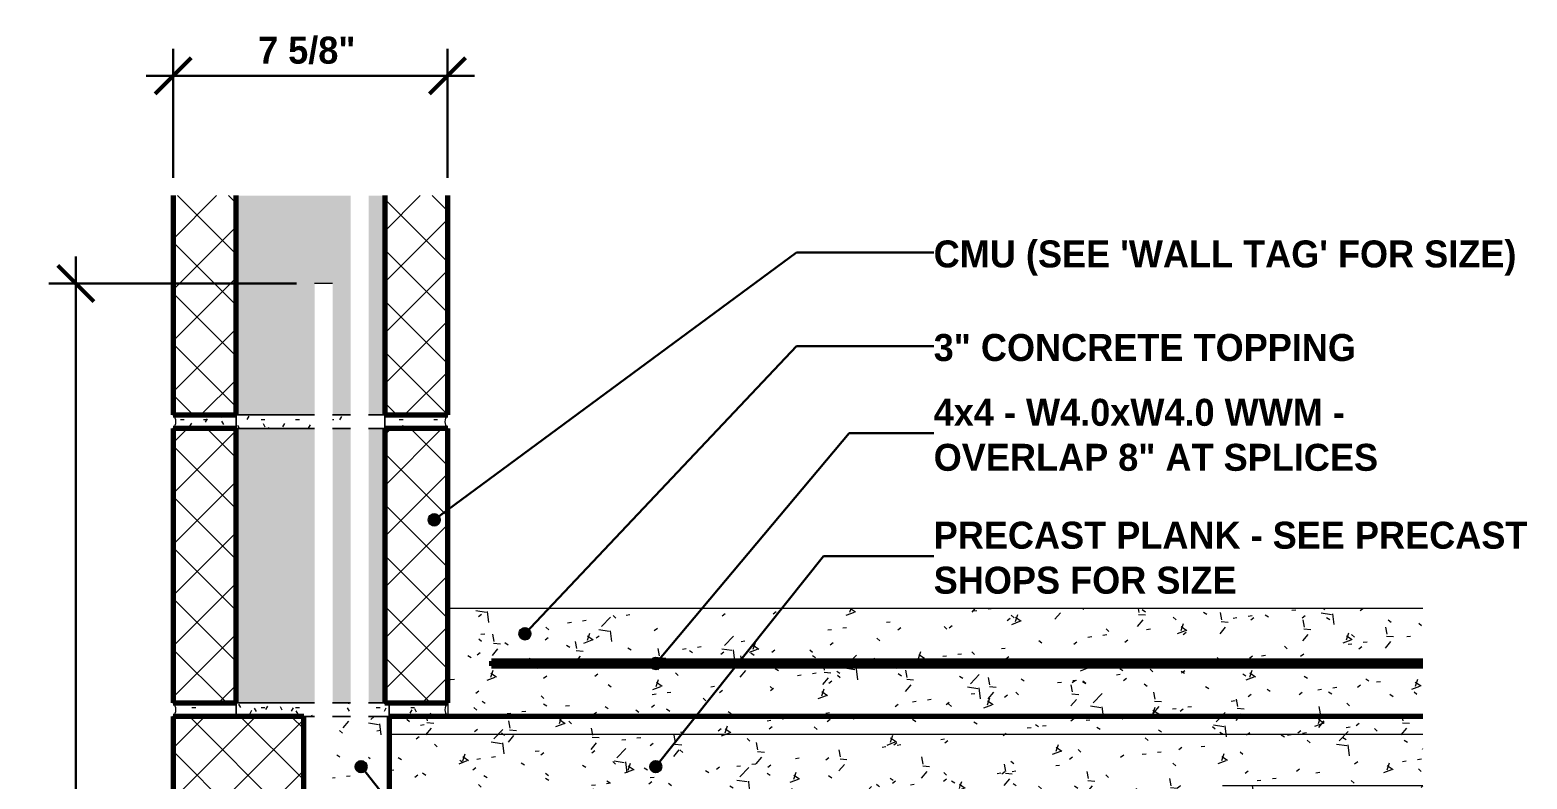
# Model space of a CAD drawing. Header units: inches. Extents: x -15746 to 650, y -81 to 12338.
# Drawn here: x 608.81 to 650.4, y -47.19 to -26.38 of the extents above; entities that cross this region are included whole.
import ezdxf

# ---------------------------------------------------------------- set-up
doc = ezdxf.new("R2010")
doc.units = ezdxf.units.IN
doc.header["$MEASUREMENT"] = 0
for name, color, linetype, lineweight in [('A-ANNO-DIMS', 211, 'Continuous', 9), ('A-ANNO-DIMS-8', 211, 'Continuous', 9), ('A-ANNO-IDEN', 131, 'Continuous', 30), ('A-WALL', 113, 'Continuous', 13), ('A-WALL-PATT', 111, 'Continuous', 18)]:
    doc.layers.add(name, color=color, linetype=linetype, lineweight=lineweight)
doc.styles.add('Century Gothic_B_1', font='', dxfattribs={"height": 0.75})
doc.styles.get('Century Gothic_B_1').set_extended_font_data('Century Gothic', bold=True)
doc.dimstyles.new('OD__1_16__Tol__', dxfattribs={"dimscale": 12, "dimtxt": 0.783126, "dimasz": 0.083333, "dimexe": 0.0625, "dimexo": 0.041667, "dimgap": 0.010417, "dimtad": 1, "dimdec": 4, "dimrnd": 0.0625, "dimzin": 3, "dimdsep": 46, "dimlunit": 4, "dimtxsty": 'Century Gothic_B_1', "dimblk1": 'OBLIQUE', "dimblk2": 'OBLIQUE', "dimsah": 1, "dimcen": 0.09, "dimdle": 0.0625, "dimazin": 0, "dimtfac": 1, "dimtdec": 4, "dimtix": 1, "dimtmove": 0, "dimatfit": 3, "dimfxl": 1, "dimtvp": 1, "dimtfill": 1, "dimfrac": 2, "dimtolj": 1, "dimtzin": 0, "dimlwd": 30, "dimlwe": 30, "dimarcsym": 2})
doc.dimstyles.new('OD__1_8__Tol__', dxfattribs={"dimscale": 12, "dimtxt": 0.783126, "dimasz": 0.083333, "dimexe": 0.0625, "dimexo": 0.041667, "dimgap": 0.010417, "dimtad": 1, "dimdec": 3, "dimrnd": 0.125, "dimzin": 3, "dimdsep": 46, "dimlunit": 4, "dimtxsty": 'Century Gothic_B_1', "dimblk1": 'OBLIQUE', "dimblk2": 'OBLIQUE', "dimsah": 1, "dimcen": 0.09, "dimdle": 0.0625, "dimazin": 0, "dimtfac": 1, "dimtdec": 4, "dimtix": 1, "dimtmove": 0, "dimatfit": 3, "dimfxl": 1, "dimtvp": 1, "dimtfill": 1, "dimfrac": 2, "dimtolj": 1, "dimtzin": 0, "dimlwd": 30, "dimlwe": 30, "dimarcsym": 2})
pattern_1 = [(50, (2007.869, -114.959), (2.29529108, -0.20022947), [0.24, -2.64]), (355, (2007.869, -114.959), (-0.44391855, 2.40684884), [0.192, -2.112]), (100.451, (2008.061, -114.976), (1.85147686, 2.206452), [0.204, -2.244]), (46.184, (2007.869, -114.319), (3.41498314, -0.5298822), [0.36, -3.96]), (96.636, (2008.154, -114.363), (2.9907744, 3.1175039), [0.306, -3.365]), (351.184, (2007.869, -114.319), (2.9911175, 3.1174062), [0.288, -3.168]), (21, (2008.189, -114.479), (1.91043364, -1.28790384), [0.24, -2.64]), (326, (2008.189, -114.479), (0.77860356, 2.3202934), [0.192, -2.112]), (71.451, (2008.349, -114.586), (2.6890473, 1.0321926), [0.204, -2.244]), (37.5, (2007.869, -114.959), (0.038893785, 1.064692103), [0.106, -1.981, 0.106, -2.038, -2.12]), (37.5, (2007.869, -114.959), (0.038893785, 1.064692103), [-4.23, 0.106, -2.014]), (7.5, (2007.869, -114.959), (0.84152303, 1.26163425), [0.106, -1.117, 0.106, -1.933, -0.808]), (7.5, (2007.869, -114.959), (0.84152303, 1.26163425), [-3.261, 0.106, -0.702]), (327.5, (2007.156, -114.959), (1.707841713, -0.07187965), [0.106, -0.694, 0.106, -2.39, -3.312]), (327.5, (2007.156, -114.959), (1.707841713, -0.07187965), [-3.296, 0.106, -3.206]), (317.5, (2006.836, -114.959), (1.86586297, 0.32069512), [0.106, -0.934, 0.106, -1.552, -2.352]), (317.5, (2006.836, -114.959), (1.86586297, 0.32069512), [-2.698, 0.106, -2.246])]
pattern_2 = [(45, (2007.869, -114.959), (-0.70710678, 0.70710678), []), (135, (2007.869, -114.959), (-0.70710678, -0.70710678), [])]
pattern_3 = [(0, (2007.869, -114.959), (1.28, 0.32), [0.106, -0.854, 0.106, -0.854, -5.12]), (0, (2007.869, -114.959), (1.28, 0.32), [-1.92, 0.106, -1.814, 0.106, -0.854, -2.24]), (0, (2007.869, -114.959), (1.28, 0.32), [-4.8, 0.106, -0.534, 0.106, -1.494]), (120, (2008.349, -114.799), (-0.917128129, 0.948512517), [0.106, -0.854, 0.106, -0.854, -5.12]), (120, (2008.349, -114.799), (-0.917128129, 0.948512517), [-1.92, 0.106, -1.814, 0.106, -0.854, -2.24]), (120, (2008.349, -114.799), (-0.917128129, 0.948512517), [-4.8, 0.106, -0.534, 0.106, -1.494]), (240, (2008.509, -114.159), (-0.362871871, -1.268512517), [0.106, -0.854, 0.106, -0.854, -5.12]), (240, (2008.509, -114.159), (-0.362871871, -1.268512517), [-1.92, 0.106, -1.814, 0.106, -0.854, -2.24]), (240, (2008.509, -114.159), (-0.362871871, -1.268512517), [-4.8, 0.106, -0.534, 0.106, -1.494])]

# ---------------------------------------------------------------- blocks, each defined once
blk = doc.blocks.new('Generic Models 56 - Generic Models 1-1882164-DETAIL - AT CMU SHELF AT RAMP')
at = {"layer": 'A-WALL-PATT', "lineweight": 9}
h = blk.add_hatch(dxfattribs=at)
h.set_pattern_fill('FP_45', color=256, style=0, pattern_type=2)
h.set_pattern_definition(pattern_1)
h.paths.add_polyline_path([(16980.352, -57.946), (16981.922, -57.946), (16981.922, -55.196), (16981.734, -55.196), (16981.734, -48.61), (16981.661, -48.587), (16981.466, -48.493), (16981.29, -48.367), (16981.135, -48.209), (16981.02, -48.044), (16980.927, -47.843), (16980.871, -47.636), (16980.852, -47.419), (16980.852, -45.446), (16980.352, -45.446), (16980.352, -57.549)], flags=0)
h.paths.add_polyline_path([(16979.852, -57.946), (16979.852, -45.446), (16979.547, -45.446), (16979.547, -57.946)], flags=0)
h.paths.add_polyline_path([(16981.734, -48.071), (16981.734, -47.374), (16981.922, -47.374), (16981.922, -45.446), (16981.352, -45.446), (16981.352, -47.419), (16981.383, -47.625), (16981.457, -47.799), (16981.578, -47.954), (16981.727, -48.068)], flags=0)
at = {"layer": 'A-WALL', "lineweight": 18}
for p, q in [((16977.672, -37.071), (16977.672, -30.979)), ((16977.672, -30.979), (16977.672, -37.071)), ((16981.797, -30.979), (16981.797, -37.071)), ((16981.797, -37.071), (16981.797, -30.979)), ((16977.672, -37.446), (16977.672, -37.071)), ((16977.672, -37.071), (16977.672, -37.446)), ((16981.797, -37.071), (16981.797, -37.446)), ((16981.797, -37.446), (16981.797, -37.071)), ((16977.672, -45.071), (16977.672, -37.446)), ((16977.672, -37.446), (16977.672, -45.071)), ((16981.797, -37.446), (16981.797, -45.071)), ((16981.797, -45.071), (16981.797, -37.446)), ((16977.672, -45.446), (16977.672, -45.071)), ((16977.672, -45.071), (16977.672, -45.446)), ((16981.797, -45.071), (16981.922, -45.071)), ((16981.922, -45.071), (16981.797, -45.071)), ((16981.922, -45.071), (16981.922, -45.446)), ((16981.922, -45.446), (16981.922, -45.071)), ((16979.547, -45.446), (16977.672, -45.446)), ((16977.672, -45.446), (16979.547, -45.446)), ((16979.547, -49.571), (16979.547, -45.446)), ((16979.547, -45.446), (16979.547, -49.571)), ((16981.922, -45.446), (16981.922, -47.374)), ((16981.922, -47.696), (16981.922, -45.446)), ((16981.922, -48.145), (16981.922, -47.696)), ((16981.922, -49.662), (16981.922, -48.653)), ((16979.547, -49.946), (16979.547, -49.571)), ((16979.547, -49.571), (16979.547, -49.946)), ((16981.922, -53.231), (16981.922, -49.662)), ((16979.547, -57.571), (16979.547, -49.946)), ((16979.547, -49.946), (16979.547, -57.571)), ((16981.922, -55.196), (16981.922, -53.231)), ((16981.922, -55.196), (16981.922, -57.446)), ((16981.922, -57.446), (16981.922, -55.196)), ((16979.547, -57.946), (16979.547, -57.571)), ((16979.547, -57.571), (16979.547, -57.946)), ((16981.922, -57.446), (16981.922, -57.946)), ((16981.922, -57.946), (16981.922, -57.446)), ((16979.852, -57.946), (16979.547, -57.946)), ((16979.547, -57.946), (16979.852, -57.946)), ((16981.922, -57.946), (16980.352, -57.946)), ((16980.352, -57.946), (16981.922, -57.946))]:
    blk.add_line(p, q, dxfattribs=at)
blk = doc.blocks.new('Dowel2 - Dowel-1882205-DETAIL - AT CMU SHELF AT RAMP')
at = {"layer": 'A-WALL', "lineweight": 18, "transparency": 33554585}
for points in [[(17005.073, -49.662), (17005.073, -47.696), (16981.922, -47.696), (16981.922, -48.145), (16982.102, -48.169), (17001.102, -48.169), (17001.102, -48.669), (16982.102, -48.669), (16981.922, -48.653), (16981.922, -49.662), (17004.694, -49.662)], [(17010.637, -55.196), (17010.637, -51.446), (17005.073, -51.446), (17005.073, -55.196)], [(16981.922, -55.196), (17005.073, -55.196), (17005.073, -53.231), (16981.922, -53.231), (16981.922, -55.164)]]:
    blk.add_hatch(color=256, dxfattribs=at).paths.add_polyline_path(points, flags=0)
h = blk.add_hatch(color=256, dxfattribs=at)
h.paths.add_polyline_path([(17010.637, -51.446), (17010.637, -47.696), (17005.073, -47.696), (17005.073, -51.446)], flags=0)
h.paths.add_polyline_path([(16982.404, -48.669), (17001.102, -48.666), (17001.102, -48.169), (16982.102, -48.169), (16981.922, -48.145), (16981.922, -48.653), (16982.102, -48.669)], flags=0)
at = {"layer": 'A-WALL-PATT', "lineweight": 9}
h = blk.add_hatch(dxfattribs=at)
h.set_pattern_fill('FP_45', color=256, style=0, pattern_type=2)
h.set_pattern_definition(pattern_1)
h.paths.add_polyline_path([(17005.073, -57.446), (17010.637, -57.446), (17010.637, -55.196), (16981.922, -55.196), (16981.922, -57.446), (16998.75, -57.446)], flags=0)
h.paths.add_polyline_path([(17005.073, -47.696), (17010.637, -47.696), (17010.637, -45.446), (16981.922, -45.446), (16981.922, -47.374), (17005.073, -47.374)], flags=0)
h = blk.add_hatch(dxfattribs=at)
h.set_pattern_fill('FP_45', color=256, style=0, pattern_type=2)
h.set_pattern_definition(pattern_1)
h.paths.add_polyline_path([(16981.922, -47.696), (17005.073, -47.696), (17005.073, -47.374), (16981.922, -47.374)], flags=0)
at = {"layer": 'A-WALL', "lineweight": 70}
for p, q in [((16981.922, -45.446), (16981.922, -47.696)), ((17010.637, -45.446), (16981.922, -45.446)), ((16981.922, -47.696), (17010.637, -47.696)), ((16981.922, -55.196), (16981.922, -57.446)), ((17010.637, -55.196), (16981.922, -55.196)), ((16981.922, -57.446), (17010.637, -57.446))]:
    blk.add_line(p, q, dxfattribs=at)
at = {"layer": 'A-WALL', "lineweight": 18}
for p, q in [((16981.922, -45.446), (16981.922, -45.946)), ((16983.547, -45.446), (16981.922, -45.446)), ((17010.637, -45.446), (16983.547, -45.446)), ((16981.922, -45.946), (16981.922, -47.374)), ((17010.637, -45.946), (16981.922, -45.946)), ((17010.637, -47.374), (17005.073, -47.374)), ((16981.922, -49.659), (16981.922, -47.696)), ((17010.637, -48.69), (17005.073, -48.69)), ((16981.922, -55.196), (16981.922, -53.233)), ((16981.922, -55.196), (16981.922, -56.698)), ((16981.922, -56.698), (16981.922, -56.934)), ((17010.637, -56.698), (16981.922, -56.698)), ((17010.637, -56.698), (16981.922, -56.698)), ((16981.922, -56.934), (16981.922, -57.446)), ((17010.637, -56.934), (16981.922, -56.934)), ((16982.141, -57.446), (16981.922, -57.446)), ((16984.6, -57.446), (16982.141, -57.446)), ((17010.637, -57.446), (16984.6, -57.446))]:
    blk.add_line(p, q, dxfattribs=at)
blk = doc.blocks.new('Generic Models 64 - Generic Models 1-1882301-DETAIL - AT CMU SHELF AT RAMP')
at = {"layer": 'A-WALL-PATT', "lineweight": 9}
h = blk.add_hatch(dxfattribs=at)
h.set_pattern_fill('FP_48', color=256, style=0, pattern_type=2)
h.set_pattern_definition(pattern_2)
h.paths.add_polyline_path([(16975.963, -49.571), (16979.547, -49.571), (16979.547, -45.446), (16975.922, -45.446), (16975.922, -49.571)], flags=0)
at = {"layer": 'A-WALL', "lineweight": 70}
for p, q in [((16979.547, -45.446), (16975.922, -45.446)), ((16975.922, -45.446), (16975.922, -49.571)), ((16979.547, -49.571), (16979.547, -45.446)), ((16975.922, -49.571), (16979.547, -49.571))]:
    blk.add_line(p, q, dxfattribs=at)
at = {"layer": 'A-WALL', "lineweight": 18}
for p, q in [((16975.922, -49.571), (16975.922, -45.446)), ((16975.922, -45.446), (16977.672, -45.446)), ((16977.672, -45.446), (16979.547, -45.446)), ((16979.547, -45.446), (16979.547, -49.571)), ((16979.547, -49.571), (16975.922, -49.571))]:
    blk.add_line(p, q, dxfattribs=at)
blk = doc.blocks.new('Generic Models 65 - Generic Models 65-1882313-DETAIL - AT CMU SHELF AT RAMP')
at = {"layer": 'A-WALL-PATT', "lineweight": 9}
h = blk.add_hatch(dxfattribs=at)
h.set_pattern_fill('FP_46', color=256, style=0, pattern_type=2)
h.set_pattern_definition(pattern_3)
h.paths.add_polyline_path([(16981.922, -45.446), (16983.547, -45.446), (16983.505, -45.391), (16983.479, -45.327), (16983.471, -45.259), (16983.479, -45.19), (16983.505, -45.126), (16983.547, -45.071), (16981.922, -45.071), (16981.922, -45.434)], flags=0)
h.paths.add_polyline_path([(16977.203, -45.446), (16977.672, -45.446), (16977.672, -45.071), (16975.922, -45.071), (16975.963, -45.126), (16975.989, -45.19), (16975.998, -45.259), (16975.989, -45.327), (16975.963, -45.391), (16975.922, -45.446), (16976.46, -45.446)], flags=0)
h = blk.add_hatch(dxfattribs=at)
h.set_pattern_fill('FP_46', color=256, style=0, pattern_type=2)
h.set_pattern_definition(pattern_3)
h.paths.add_polyline_path([(16981.661, -45.446), (16981.922, -45.446), (16981.922, -45.071), (16981.352, -45.071), (16981.352, -45.446)], flags=0)
h.paths.add_polyline_path([(16977.818, -45.446), (16979.852, -45.446), (16979.852, -45.071), (16977.672, -45.071), (16977.672, -45.446), (16977.739, -45.446)], flags=0)
h.paths.add_polyline_path([(16980.352, -45.446), (16980.852, -45.446), (16980.852, -45.071), (16980.352, -45.071), (16980.352, -45.423)], flags=0)
at = {"layer": 'A-WALL', "lineweight": 18}
for p, q in [((16977.672, -45.071), (16975.922, -45.071)), ((16975.922, -45.071), (16977.672, -45.071)), ((16979.852, -45.071), (16977.672, -45.071)), ((16977.672, -45.071), (16977.689, -45.071)), ((16977.689, -45.071), (16979.852, -45.071)), ((16980.852, -45.071), (16980.352, -45.071)), ((16980.352, -45.071), (16980.852, -45.071)), ((16981.797, -45.071), (16981.352, -45.071)), ((16981.352, -45.071), (16981.78, -45.071)), ((16981.78, -45.071), (16981.797, -45.071)), ((16981.922, -45.071), (16981.797, -45.071)), ((16981.797, -45.071), (16981.922, -45.071)), ((16983.547, -45.071), (16981.922, -45.071)), ((16981.922, -45.071), (16983.547, -45.071)), ((16975.922, -45.446), (16977.672, -45.446)), ((16977.672, -45.446), (16975.922, -45.446)), ((16977.672, -45.446), (16979.547, -45.446)), ((16979.547, -45.446), (16977.672, -45.446)), ((16979.547, -45.446), (16979.852, -45.446)), ((16979.852, -45.446), (16979.547, -45.446)), ((16980.352, -45.446), (16980.852, -45.446)), ((16980.852, -45.446), (16980.352, -45.446)), ((16981.352, -45.446), (16981.922, -45.446)), ((16981.922, -45.446), (16981.352, -45.446)), ((16981.922, -45.446), (16983.547, -45.446)), ((16983.547, -45.446), (16981.922, -45.446))]:
    blk.add_line(p, q, dxfattribs=at)
for centre, start, end in [((16975.73, -45.259), 315.7157, 44.2843), ((16975.73, -45.259), 315.7157, 44.2843), ((16983.739, -45.259), 135.7157, 224.2843), ((16983.739, -45.259), 135.7157, 224.2843)]:
    blk.add_arc(centre, 0.269, start, end, dxfattribs=at)
blk = doc.blocks.new('Generic Models 66 - Generic Models 65-1882335-DETAIL - AT CMU SHELF AT RAMP')
at = {"layer": 'A-WALL', "lineweight": 18, "transparency": 33554585}
for points in [[(16977.672, -45.071), (16978.172, -45.071), (16978.172, -37.446), (16977.672, -37.446), (16977.672, -44.264)], [(16981.797, -45.071), (16981.797, -37.446), (16981.352, -37.446), (16981.352, -45.071), (16981.78, -45.071)]]:
    blk.add_hatch(color=256, dxfattribs=at).paths.add_polyline_path(points, flags=0)
h = blk.add_hatch(color=256, dxfattribs=at)
h.paths.add_polyline_path([(16978.172, -45.071), (16979.852, -45.071), (16979.852, -37.446), (16978.172, -37.446), (16978.172, -42.788)], flags=0)
h.paths.add_polyline_path([(16980.352, -45.071), (16980.852, -45.071), (16980.852, -37.446), (16980.352, -37.446), (16980.352, -44.264)], flags=0)
at = {"layer": 'A-WALL-PATT', "lineweight": 9}
h = blk.add_hatch(dxfattribs=at)
h.set_pattern_fill('FP_48', color=256, style=0, pattern_type=2)
h.set_pattern_definition(pattern_2)
h.paths.add_polyline_path([(16982.404, -45.071), (16983.547, -45.071), (16983.547, -37.446), (16981.797, -37.446), (16981.797, -45.071), (16982.033, -45.071)], flags=0)
h.paths.add_polyline_path([(16977.203, -45.071), (16977.672, -45.071), (16977.672, -37.446), (16975.922, -37.446), (16975.922, -45.071), (16976.46, -45.071)], flags=0)
at = {"layer": 'A-WALL', "lineweight": 70}
for p, q in [((16977.672, -37.446), (16975.922, -37.446)), ((16975.922, -37.446), (16975.922, -45.071)), ((16977.672, -45.071), (16977.672, -37.446)), ((16983.547, -37.446), (16981.797, -37.446)), ((16981.797, -37.446), (16981.797, -45.071)), ((16983.547, -45.071), (16983.547, -37.446)), ((16975.922, -45.071), (16977.672, -45.071)), ((16981.797, -45.071), (16983.547, -45.071))]:
    blk.add_line(p, q, dxfattribs=at)
at = {"layer": 'A-WALL', "lineweight": 18}
for p, q in [((16977.672, -37.446), (16975.922, -37.446)), ((16975.922, -37.446), (16975.922, -45.071)), ((16977.689, -37.446), (16977.672, -37.446)), ((16977.672, -37.446), (16978.172, -37.446)), ((16977.689, -37.446), (16977.672, -37.446)), ((16977.672, -37.446), (16977.689, -37.446)), ((16979.852, -37.446), (16977.689, -37.446)), ((16978.172, -37.446), (16977.689, -37.446)), ((16977.689, -37.446), (16978.172, -37.446)), ((16978.172, -37.446), (16979.852, -37.446)), ((16979.852, -37.446), (16978.172, -37.446)), ((16978.172, -37.446), (16979.852, -37.446)), ((16980.852, -37.446), (16980.352, -37.446)), ((16980.352, -37.446), (16980.852, -37.446)), ((16980.852, -37.446), (16980.352, -37.446)), ((16980.352, -37.446), (16980.852, -37.446)), ((16981.78, -37.446), (16981.352, -37.446)), ((16981.353, -37.446), (16981.797, -37.446)), ((16981.78, -37.446), (16981.353, -37.446)), ((16981.353, -37.446), (16981.78, -37.446)), ((16981.797, -37.446), (16981.78, -37.446)), ((16981.797, -37.446), (16981.78, -37.446)), ((16981.78, -37.446), (16981.797, -37.446)), ((16983.547, -37.446), (16981.797, -37.446)), ((16983.547, -42.446), (16983.547, -37.446)), ((16975.922, -45.071), (16977.672, -45.071)), ((16977.689, -45.071), (16977.672, -45.071)), ((16977.672, -45.071), (16977.689, -45.071)), ((16977.672, -45.071), (16977.689, -45.071)), ((16978.172, -45.071), (16977.672, -45.071)), ((16978.172, -45.071), (16977.689, -45.071)), ((16977.689, -45.071), (16978.172, -45.071)), ((16977.689, -45.071), (16979.852, -45.071)), ((16979.852, -45.071), (16978.172, -45.071)), ((16978.172, -45.071), (16979.852, -45.071)), ((16979.852, -45.071), (16978.172, -45.071)), ((16980.852, -45.071), (16980.352, -45.071)), ((16980.352, -45.071), (16980.852, -45.071)), ((16980.352, -45.071), (16980.852, -45.071)), ((16980.852, -45.071), (16980.352, -45.071)), ((16981.352, -45.071), (16981.78, -45.071)), ((16981.78, -45.071), (16981.353, -45.071)), ((16981.353, -45.071), (16981.78, -45.071)), ((16981.797, -45.071), (16981.353, -45.071)), ((16981.797, -45.071), (16981.78, -45.071)), ((16981.78, -45.071), (16981.797, -45.071)), ((16981.78, -45.071), (16981.797, -45.071)), ((16981.797, -45.071), (16981.922, -45.071)), ((16981.922, -45.071), (16983.547, -45.071))]:
    blk.add_line(p, q, dxfattribs=at)
blk = doc.blocks.new('Dowel3 - Dowel-1882403-DETAIL - AT CMU SHELF AT RAMP')
at = {"layer": 'A-WALL', "lineweight": 18}
blk.add_line((16980.352, -33.419), (16979.852, -33.419), dxfattribs=at)
blk = doc.blocks.new('Generic Models 71 - Generic Models 65-1882410-DETAIL - AT CMU SHELF AT RAMP')
at = {"layer": 'A-WALL-PATT', "lineweight": 9}
h = blk.add_hatch(dxfattribs=at)
h.set_pattern_fill('FP_46', color=256, style=0, pattern_type=2)
h.set_pattern_definition(pattern_3)
h.paths.add_polyline_path([(16983.505, -37.446), (16983.547, -37.446), (16983.505, -37.391), (16983.479, -37.327), (16983.471, -37.259), (16983.479, -37.19), (16983.505, -37.126), (16983.547, -37.071), (16981.797, -37.071), (16981.797, -37.446), (16983.495, -37.446)], flags=0)
h.paths.add_polyline_path([(16975.989, -37.446), (16977.672, -37.446), (16977.672, -37.071), (16975.922, -37.071), (16975.963, -37.126), (16975.989, -37.19), (16975.998, -37.259), (16975.989, -37.327), (16975.963, -37.391), (16975.922, -37.446), (16975.963, -37.446)], flags=0)
h = blk.add_hatch(dxfattribs=at)
h.set_pattern_fill('FP_46', color=256, style=0, pattern_type=2)
h.set_pattern_definition(pattern_3)
h.paths.add_polyline_path([(16981.78, -37.446), (16981.797, -37.446), (16981.797, -37.071), (16981.352, -37.071), (16981.352, -37.446), (16981.73, -37.446)], flags=0)
h.paths.add_polyline_path([(16978.662, -37.446), (16979.852, -37.446), (16979.852, -37.071), (16977.672, -37.071), (16977.672, -37.446), (16978.172, -37.446)], flags=0)
h.paths.add_polyline_path([(16980.352, -37.446), (16980.852, -37.446), (16980.852, -37.071), (16980.352, -37.071), (16980.352, -37.423)], flags=0)
at = {"layer": 'A-WALL', "lineweight": 18}
for p, q in [((16977.672, -37.071), (16975.922, -37.071)), ((16975.922, -37.071), (16977.672, -37.071)), ((16979.852, -37.071), (16977.672, -37.071)), ((16977.672, -37.071), (16977.689, -37.071)), ((16977.689, -37.071), (16979.852, -37.071)), ((16980.852, -37.071), (16980.352, -37.071)), ((16980.352, -37.071), (16980.852, -37.071)), ((16981.797, -37.071), (16981.352, -37.071)), ((16981.352, -37.071), (16981.78, -37.071)), ((16981.78, -37.071), (16981.797, -37.071)), ((16983.547, -37.071), (16981.797, -37.071)), ((16981.797, -37.071), (16983.547, -37.071)), ((16975.922, -37.446), (16977.672, -37.446)), ((16977.672, -37.446), (16975.922, -37.446)), ((16977.672, -37.446), (16979.852, -37.446)), ((16977.689, -37.446), (16977.672, -37.446)), ((16979.852, -37.446), (16977.689, -37.446)), ((16980.352, -37.446), (16980.852, -37.446)), ((16980.852, -37.446), (16980.352, -37.446)), ((16981.352, -37.446), (16981.797, -37.446)), ((16981.78, -37.446), (16981.352, -37.446)), ((16981.797, -37.446), (16981.78, -37.446)), ((16981.797, -37.446), (16983.547, -37.446)), ((16983.547, -37.446), (16981.797, -37.446))]:
    blk.add_line(p, q, dxfattribs=at)
for centre, start, end in [((16975.73, -37.259), 315.7157, 44.2843), ((16975.73, -37.259), 315.7157, 44.2843), ((16983.739, -37.259), 135.7157, 224.2843), ((16983.739, -37.259), 135.7157, 224.2843)]:
    blk.add_arc(centre, 0.269, start, end, dxfattribs=at)
blk = doc.blocks.new('Generic Models 72 - Generic Models 65-1882432-DETAIL - AT CMU SHELF AT RAMP')
at = {"layer": 'A-WALL', "lineweight": 18, "transparency": 33554585}
for points in [[(16977.672, -37.071), (16978.172, -37.071), (16978.172, -30.979), (16977.672, -30.979), (16977.672, -36.884)], [(16978.172, -37.071), (16979.852, -37.071), (16979.852, -33.419), (16980.352, -33.419), (16980.352, -37.071), (16980.852, -37.071), (16980.852, -30.979), (16978.172, -30.979), (16978.172, -36.884)], [(16981.661, -37.071), (16981.797, -37.071), (16981.793, -30.979), (16981.352, -30.979), (16981.352, -37.071), (16981.65, -37.071)]]:
    blk.add_hatch(color=256, dxfattribs=at).paths.add_polyline_path(points, flags=0)
at = {"layer": 'A-WALL-PATT', "lineweight": 9}
h = blk.add_hatch(dxfattribs=at)
h.set_pattern_fill('FP_48', color=256, style=0, pattern_type=2)
h.set_pattern_definition(pattern_2)
h.paths.add_polyline_path([(16982.033, -37.071), (16983.547, -37.071), (16983.547, -30.979), (16981.797, -30.979), (16981.797, -37.071)], flags=0)
h.paths.add_polyline_path([(16977.203, -37.071), (16977.672, -37.071), (16977.672, -30.979), (16975.922, -30.979), (16975.922, -37.071), (16976.46, -37.071)], flags=0)
at = {"layer": 'A-WALL', "lineweight": 70}
for p, q in [((16975.922, -30.979), (16975.922, -37.071)), ((16977.672, -37.071), (16977.672, -30.979)), ((16981.797, -30.979), (16981.797, -37.071)), ((16983.547, -37.071), (16983.547, -30.979)), ((16975.922, -37.071), (16977.672, -37.071)), ((16981.797, -37.071), (16983.547, -37.071))]:
    blk.add_line(p, q, dxfattribs=at)
at = {"layer": 'A-WALL', "lineweight": 18}
for p, q in [((16975.922, -30.979), (16975.922, -37.071)), ((16983.547, -37.071), (16983.547, -30.979)), ((16975.922, -37.071), (16977.672, -37.071)), ((16977.689, -37.071), (16977.672, -37.071)), ((16977.672, -37.071), (16977.689, -37.071)), ((16977.672, -37.071), (16977.689, -37.071)), ((16978.172, -37.071), (16977.672, -37.071)), ((16978.172, -37.071), (16977.689, -37.071)), ((16977.689, -37.071), (16978.172, -37.071)), ((16977.689, -37.071), (16979.852, -37.071)), ((16979.852, -37.071), (16978.172, -37.071)), ((16978.172, -37.071), (16979.852, -37.071)), ((16979.852, -37.071), (16978.172, -37.071)), ((16980.852, -37.071), (16980.352, -37.071)), ((16980.352, -37.071), (16980.852, -37.071)), ((16980.352, -37.071), (16980.852, -37.071)), ((16980.852, -37.071), (16980.352, -37.071)), ((16981.352, -37.071), (16981.78, -37.071)), ((16981.78, -37.071), (16981.353, -37.071)), ((16981.353, -37.071), (16981.73, -37.071)), ((16981.797, -37.071), (16981.353, -37.071)), ((16981.73, -37.071), (16981.78, -37.071)), ((16981.797, -37.071), (16981.78, -37.071)), ((16981.78, -37.071), (16981.797, -37.071)), ((16981.78, -37.071), (16981.797, -37.071)), ((16981.797, -37.071), (16983.547, -37.071))]:
    blk.add_line(p, q, dxfattribs=at)
blk = doc.blocks.new('Generic Models 74 - Generic Models 1-1882444-DETAIL - AT CMU SHELF AT RAMP')
at = {"layer": 'A-WALL-PATT', "lineweight": 9}
h = blk.add_hatch(dxfattribs=at)
h.set_pattern_fill('FP_45', color=256, style=0, pattern_type=2)
h.set_pattern_definition(pattern_1)
h.paths.add_polyline_path([(16983.547, -45.446), (17010.637, -45.446), (17010.637, -44.04), (16984.762, -44.04), (16984.762, -43.915), (17010.637, -43.915), (17010.637, -42.446), (16983.547, -42.446), (16983.547, -45.071)], flags=0)
at = {"layer": 'A-WALL', "lineweight": 18}
for p, q in [((17010.637, -42.446), (16983.547, -42.446)), ((16983.547, -42.446), (16983.547, -45.071)), ((16983.547, -45.071), (16983.547, -45.446)), ((16983.547, -45.446), (17010.637, -45.446))]:
    blk.add_line(p, q, dxfattribs=at)
blk = doc.blocks.new('Generic Models 125 - Generic Models 1-1883786-DETAIL - AT CMU SHELF AT RAMP')
at = {"layer": 'A-WALL-PATT', "lineweight": 9}
h = blk.add_hatch(dxfattribs=at)
h.set_pattern_fill('FP_47', color=256, style=0, pattern_type=2)
h.set_pattern_definition([(45, (2007.869, -114.959), (-0.791959595, 0.791959595), []), (45, (2007.869, -113.759), (-0.791959595, 0.791959595), [])])
h.paths.add_polyline_path([(16998.75, -44.04), (17010.637, -44.04), (17010.637, -43.915), (16984.762, -43.915), (16984.762, -44.04), (16992.806, -44.04)], flags=0)
at = {"layer": 'A-WALL', "lineweight": 70}
for p, q in [((17010.637, -43.915), (16984.762, -43.915)), ((16984.762, -43.915), (16984.762, -44.04)), ((16984.762, -44.04), (17010.637, -44.04))]:
    blk.add_line(p, q, dxfattribs=at)
blk = doc.blocks.new('DIMBLOCK11-DETAIL - AT CMU SHELF AT RAMP')
at = {"layer": 'A-ANNO-DIMS-8', "lineweight": 30}
for p, q in [((610.085, -32.669), (610.085, -74.169)), ((616.22, -33.419), (609.335, -33.419)), ((610.085, -33.419), (616.22, -33.419)), ((616.22, -73.419), (609.335, -73.419)), ((610.085, -73.419), (616.22, -73.419))]:
    blk.add_line(p, q, dxfattribs=at)
at = {"layer": 'A-ANNO-DIMS-8', "lineweight": 50}
for p, q in [((610.085, -33.419), (609.585, -32.919)), ((610.085, -33.419), (610.585, -33.919)), ((610.085, -73.419), (609.585, -72.919)), ((610.085, -73.419), (610.585, -73.919))]:
    blk.add_line(p, q, dxfattribs=at)
at = {"layer": 'A-ANNO-DIMS-8', "color": 0, "lineweight": 30, "insert": (608.999, -54.817), "char_height": 0.75, "width": 3.35626, "attachment_point": 1, "rotation": 90, "line_spacing_factor": 0.984502, "style": 'Century Gothic_B_1', "bg_fill": 3, "box_fill_scale": 1.25, "bg_fill_color": 256, "bg_fill_true_color": 13158600, "bg_fill_transparency": 0}
blk.add_mtext('3\' - 4"', dxfattribs=at)
blk = doc.blocks.new('_Oblique')
at = {"color": 0, "linetype": 'ByBlock', "lineweight": -2}
blk.add_line((-0.5, -0.5), (0.5, 0.5), dxfattribs=at)
blk = doc.blocks.new('DIMBLOCK14-DETAIL - AT CMU SHELF AT RAMP')
at = {"layer": 'A-ANNO-DIMS-8', "lineweight": 30}
for p, q in [((612.79, -28.946), (612.79, -26.9)), ((620.415, -28.946), (620.415, -26.9)), ((612.04, -27.65), (621.165, -27.65)), ((612.79, -27.65), (612.79, -30.481)), ((620.415, -27.65), (620.415, -30.481))]:
    blk.add_line(p, q, dxfattribs=at)
at = {"layer": 'A-ANNO-DIMS-8', "lineweight": 50}
for p, q in [((612.79, -27.65), (613.29, -27.15)), ((620.415, -27.65), (620.915, -27.15)), ((612.79, -27.65), (612.29, -28.15)), ((620.415, -27.65), (619.915, -28.15))]:
    blk.add_line(p, q, dxfattribs=at)
at = {"layer": 'A-ANNO-DIMS-8', "color": 0, "lineweight": 30, "insert": (615.148, -26.563), "char_height": 0.75, "width": 3.49051, "attachment_point": 1, "line_spacing_factor": 0.984502, "style": 'Century Gothic_B_1', "bg_fill": 3, "box_fill_scale": 1.25, "bg_fill_color": 256, "bg_fill_true_color": 13158600, "bg_fill_transparency": 0}
blk.add_mtext('7 5/8"', dxfattribs=at)

msp = doc.modelspace()

# ---------------------------------------------------------------- hatches: boundary and pattern name
at = {"layer": 'A-ANNO-IDEN'}
h = msp.add_hatch(color=256, dxfattribs=at)
edge = h.paths.add_edge_path(flags=0)
edge.add_arc((620.04214, -39.984), 0.15625, 0, 360)
h = msp.add_hatch(color=256, dxfattribs=at)
edge = h.paths.add_edge_path(flags=0)
edge.add_arc((622.56002, -43.1493), 0.15625, 0, 360)
h = msp.add_hatch(color=256, dxfattribs=at)
edge = h.paths.add_edge_path(flags=0)
edge.add_arc((626.19653, -43.9725), 0.15625, 0, 360)
h = msp.add_hatch(color=256, dxfattribs=at)
edge = h.paths.add_edge_path(flags=0)
edge.add_arc((618.01018, -46.84086), 0.15625, 0, 360)
h = msp.add_hatch(color=256, dxfattribs=at)
edge = h.paths.add_edge_path(flags=0)
edge.add_arc((626.19653, -46.84086), 0.15625, 0, 360)

# ---------------------------------------------------------------- linework, layer by layer
for p, q in [((620.04214, -39.984), (630.10848, -32.55676)), ((630.10848, -32.55676), (633.91606, -32.55676)), ((622.56002, -43.1493), (630.10848, -35.15558)), ((630.10848, -35.15558), (633.91606, -35.15558)), ((626.19653, -43.9725), (631.56741, -37.58149)), ((631.56741, -37.58149), (633.91606, -37.58149)), ((626.19653, -46.84086), (630.85144, -40.99486)), ((630.85144, -40.99486), (633.91606, -40.99486)), ((618.01018, -46.84086), (630.10848, -62.0996))]:
    msp.add_line(p, q, dxfattribs=at)
for centre in [(620.04214, -39.984), (622.56002, -43.1493), (626.19653, -43.9725), (618.01018, -46.84086), (626.19653, -46.84086)]:
    msp.add_circle(centre, 0.15625, dxfattribs=at)

# ---------------------------------------------------------------- block references
at = {"layer": 'A-WALL', "lineweight": 18}
for name in ['Generic Models 72 - Generic Models 65-1882432-DETAIL - AT CMU SHELF AT RAMP', 'Generic Models 56 - Generic Models 1-1882164-DETAIL - AT CMU SHELF AT RAMP', 'Dowel3 - Dowel-1882403-DETAIL - AT CMU SHELF AT RAMP', 'Generic Models 71 - Generic Models 65-1882410-DETAIL - AT CMU SHELF AT RAMP', 'Generic Models 66 - Generic Models 65-1882335-DETAIL - AT CMU SHELF AT RAMP', 'Generic Models 74 - Generic Models 1-1882444-DETAIL - AT CMU SHELF AT RAMP', 'Generic Models 125 - Generic Models 1-1883786-DETAIL - AT CMU SHELF AT RAMP', 'Generic Models 65 - Generic Models 65-1882313-DETAIL - AT CMU SHELF AT RAMP', 'Generic Models 64 - Generic Models 1-1882301-DETAIL - AT CMU SHELF AT RAMP', 'Dowel2 - Dowel-1882205-DETAIL - AT CMU SHELF AT RAMP']:
    msp.add_blockref(name, (-16363.13158, 0), dxfattribs=at)

# ---------------------------------------------------------------- texts
at = {"layer": 'A-ANNO-IDEN', "lineweight": 9, "char_height": 0.75, "attachment_point": 1, "style": 'Century Gothic_B_1'}
for s, insert, width in [("CMU (SEE 'WALL TAG' FOR SIZE)", (633.91606, -32.22323), 18.96275), ('3" CONCRETE TOPPING', (633.91606, -34.82205), 14.0895), ('4x4 - W4.0xW4.0 WWM -', (633.91606, -36.62276), 14.847), ('OVERLAP 8" AT SPLICES', (633.91606, -37.87276), 14.11475), ('PRECAST PLANK - SEE PRECAST', (633.91606, -40.03613), 18.71025), ('SHOPS FOR SIZE', (633.91606, -41.28613), 9.595)]:
    msp.add_mtext(s, dxfattribs=dict(at, insert=insert, width=width))

# ---------------------------------------------------------------- dimensions: what is measured, and where the dimension line sits
at = {"layer": 'A-ANNO-DIMS', "lineweight": 30}
dim = msp.add_linear_dim(base=(620.41534, -27.64959), p1=(612.79034, -29.44628), p2=(620.41534, -29.44628), dimstyle='OD__1_8__Tol__', override={"dimpost": '<>', "dimfxl": 7.625}, dxfattribs=at)
dim.commit()
dim.dimension.update_dxf_attribs({"geometry": 'DIMBLOCK14-DETAIL - AT CMU SHELF AT RAMP', "text_midpoint": (616.60284, -27.07209)})

# ---------------------------------------------------------------- next in the draw order: dimensions: what is measured, and where the dimension line sits
dim = msp.add_linear_dim(base=(610.08488, -73.41889), p1=(616.72049, -33.41889), p2=(616.72049, -73.41889), angle=90, dimstyle='OD__1_16__Tol__', override={"dimpost": '<>', "dimfxl": 40}, dxfattribs=at)
dim.commit()
dim.dimension.update_dxf_attribs({"geometry": 'DIMBLOCK11-DETAIL - AT CMU SHELF AT RAMP', "text_midpoint": (609.56602, -53.41889)})

doc.saveas('drawing.dxf')
